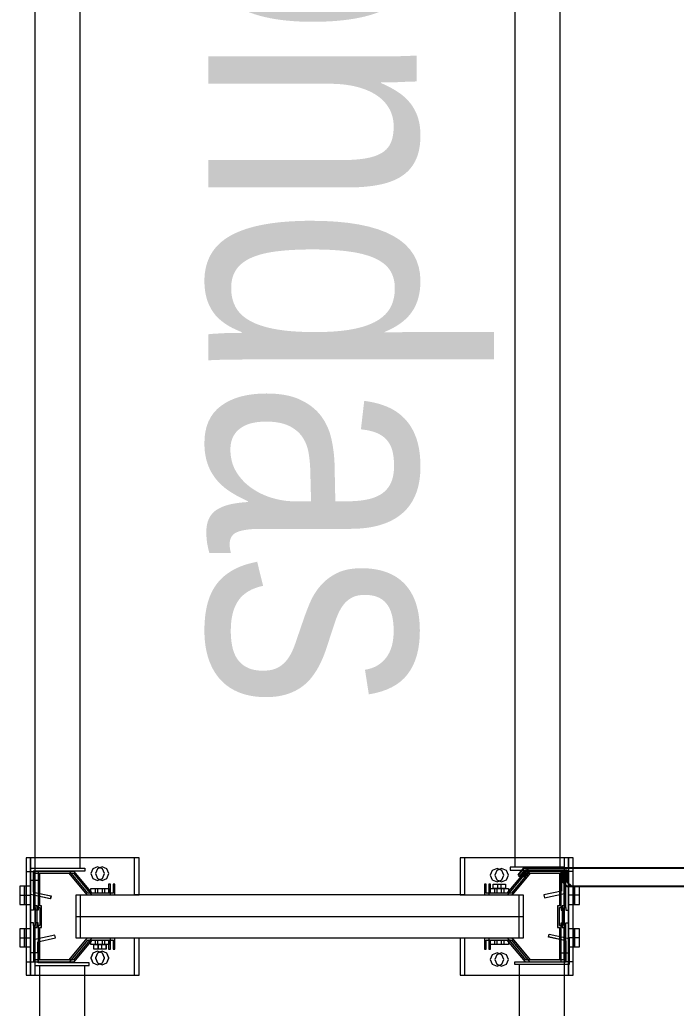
# Model space of a CAD drawing. Header units: metres. Extents: x 0 to 8715937, y -236336 to 216.
# Drawn here: x 131.297 to 132.023, y 80.3 to 81.394 of the extents above; entities that cross this region are included whole.
import ezdxf

# ---------------------------------------------------------------- set-up
doc = ezdxf.new("R2010")
doc.units = ezdxf.units.M
doc.header["$MEASUREMENT"] = 0
for name, color, linetype in [('0-BLOCK-EQUIPAMIENTO', 7, 'Continuous'), ('AAA BAST', 5, 'Continuous'), ('AAA CONECT', 3, 'Continuous'), ('AAA LARG', 1, 'Continuous'), ('MURO 20 - vista', 5, 'Continuous'), ('TEXTO', 7, 'Continuous')]:
    doc.layers.add(name, color=color, linetype=linetype)
doc.styles.add('AR', font='arial.ttf')

# ---------------------------------------------------------------- blocks, each defined once
blk = doc.blocks.new('bastidor 0.60')
at = {"layer": 'MURO 20 - vista', "lineweight": 5}
h = blk.add_hatch(color=256, dxfattribs=at)
h.dxf.hatch_style = 1
h.paths.add_polyline_path([(-0.5068, 0.089), (-0.5068, 0.101), (-0.5088, 0.101), (-0.5088, 0.091), (-0.5318, 0.091), (-0.5518, 0.115), (-0.5918, 0.115), (-0.5918, 0.075), (-0.5898, 0.075), (-0.5898, 0.055), (-0.5918, 0.055), (-0.5918, 0.015), (-0.5518, 0.015), (-0.5318, 0.039), (-0.5284, 0.039), (-0.5284, 0.039), (-0.5209, 0.039), (-0.5134, 0.039), (-0.5088, 0.039), (-0.5088, 0.029), (-0.5068, 0.029), (-0.5068, 0.041), (-0.5327, 0.041), (-0.5527, 0.017), (-0.5898, 0.017), (-0.5898, 0.053), (-0.5878, 0.053), (-0.5878, 0.077), (-0.5898, 0.077), (-0.5898, 0.113), (-0.5527, 0.113), (-0.5327, 0.089)])
h = blk.add_hatch(color=256, dxfattribs=at)
h.dxf.hatch_style = 1
h.paths.add_polyline_path([(-0.0932, 0.041), (-0.0932, 0.029), (-0.0912, 0.029), (-0.0912, 0.039), (-0.0682, 0.039), (-0.0482, 0.015), (-0.0082, 0.015), (-0.0082, 0.055), (-0.0102, 0.055), (-0.0102, 0.075), (-0.0082, 0.075), (-0.0082, 0.115), (-0.0482, 0.115), (-0.0682, 0.091), (-0.0716, 0.091), (-0.0716, 0.091), (-0.0791, 0.091), (-0.0866, 0.091), (-0.0912, 0.091), (-0.0912, 0.101), (-0.0932, 0.101), (-0.0932, 0.089), (-0.0673, 0.089), (-0.0473, 0.113), (-0.0102, 0.113), (-0.0102, 0.077), (-0.0122, 0.077), (-0.0122, 0.053), (-0.0102, 0.053), (-0.0102, 0.017), (-0.0473, 0.017), (-0.0673, 0.041)])
at = {"layer": 'AAA BAST', "lineweight": 5}
for p, q in [((-0.48, 0.13), (-0.6, 0.13)), ((-0.6, 0.13), (-0.6, 0)), ((-0.595, 0.115), (-0.595, 0.13)), ((-0.48, 0.089), (-0.48, 0.13)), ((0, 0.13), (-0.12, 0.13)), ((-0.12, 0.13), (-0.12, 0.089)), ((-0.005, 0.13), (-0.005, 0.115)), ((0, 0), (0, 0.13)), ((-0.6, 0.115), (-0.595, 0.115)), ((-0.595, 0.105), (-0.595, 0.115)), ((-0.5518, 0.115), (-0.5918, 0.115)), ((-0.5918, 0.115), (-0.5918, 0.075)), ((-0.5898, 0.077), (-0.5898, 0.113)), ((-0.5898, 0.113), (-0.5527, 0.113)), ((-0.5527, 0.113), (-0.5327, 0.089)), ((-0.5318, 0.091), (-0.5518, 0.115)), ((-0.5262, 0.1178), (-0.5284, 0.1125)), ((-0.5284, 0.1125), (-0.5262, 0.1072)), ((-0.5209, 0.12), (-0.5262, 0.1178)), ((-0.5156, 0.1178), (-0.5209, 0.12)), ((-0.5134, 0.1125), (-0.5156, 0.1178)), ((-0.5156, 0.1072), (-0.5134, 0.1125)), ((-0.0844, 0.1161), (-0.0866, 0.1108)), ((-0.0866, 0.1108), (-0.0844, 0.1055)), ((-0.0791, 0.1183), (-0.0844, 0.1161)), ((-0.0738, 0.1161), (-0.0791, 0.1183)), ((-0.0716, 0.1108), (-0.0738, 0.1161)), ((-0.0738, 0.1055), (-0.0716, 0.1108)), ((-0.0482, 0.115), (-0.0682, 0.091)), ((-0.0673, 0.089), (-0.0473, 0.113)), ((-0.0082, 0.115), (-0.0482, 0.115)), ((-0.0473, 0.113), (-0.0102, 0.113)), ((-0.0102, 0.113), (-0.0102, 0.077)), ((-0.0082, 0.075), (-0.0082, 0.115)), ((0, 0.115), (-0.005, 0.115)), ((-0.005, 0.115), (-0.005, 0.105)), ((-0.6, 0.0985), (-0.607, 0.0985)), ((-0.607, 0.0985), (-0.607, 0.0785)), ((-0.6, 0.0885), (-0.6, 0.0985)), ((-0.6, 0.0785), (-0.6, 0.0985)), ((-0.595, 0.072), (-0.595, 0.105)), ((-0.5918, 0.105), (-0.595, 0.105)), ((-0.5262, 0.1072), (-0.5209, 0.105)), ((-0.5209, 0.105), (-0.5156, 0.1072)), ((-0.5068, 0.101), (-0.5088, 0.101)), ((-0.5088, 0.101), (-0.5088, 0.091)), ((-0.5068, 0.089), (-0.5068, 0.101)), ((-0.0912, 0.101), (-0.0932, 0.101)), ((-0.0932, 0.101), (-0.0932, 0.089)), ((-0.0912, 0.091), (-0.0912, 0.101)), ((-0.0844, 0.1055), (-0.0791, 0.1033)), ((-0.0833, 0.096), (-0.0833, 0.101)), ((-0.0833, 0.101), (-0.0748, 0.101)), ((-0.0791, 0.1033), (-0.0738, 0.1055)), ((-0.0748, 0.101), (-0.0748, 0.096)), ((-0.0082, 0.105), (-0.005, 0.105)), ((-0.005, 0.105), (-0.005, 0.072)), ((0.007, 0.0985), (0, 0.0985)), ((0, 0.0985), (0, 0.0885)), ((0.007, 0.0785), (0.007, 0.0985)), ((-0.607, 0.0885), (-0.6, 0.0885)), ((-0.5448, 0.041), (-0.5448, 0.089)), ((-0.5448, 0.089), (-0.48, 0.089)), ((-0.5327, 0.089), (-0.5068, 0.089)), ((-0.5088, 0.091), (-0.5318, 0.091)), ((-0.5284, 0.091), (-0.5284, 0.096)), ((-0.5284, 0.096), (-0.5134, 0.096)), ((-0.5284, 0.091), (-0.5284, 0.096)), ((-0.5284, 0.096), (-0.5209, 0.096)), ((-0.5134, 0.091), (-0.5284, 0.091)), ((-0.5209, 0.096), (-0.5209, 0.091)), ((-0.5134, 0.096), (-0.5134, 0.091)), ((-0.48, 0.089), (-0.12, 0.089)), ((-0.12, 0.089), (-0.0552, 0.089)), ((-0.0932, 0.089), (-0.0673, 0.089)), ((-0.0682, 0.091), (-0.0912, 0.091)), ((-0.0866, 0.091), (-0.0866, 0.096)), ((-0.0866, 0.096), (-0.0716, 0.096)), ((-0.0716, 0.091), (-0.0866, 0.091)), ((-0.0791, 0.096), (-0.0833, 0.096)), ((-0.0791, 0.091), (-0.0791, 0.096)), ((-0.0748, 0.096), (-0.0791, 0.096)), ((-0.0716, 0.091), (-0.0791, 0.091)), ((-0.0716, 0.096), (-0.0716, 0.091)), ((-0.0552, 0.089), (-0.0552, 0.041)), ((0.007, 0.0885), (0, 0.0885)), ((0, 0.0885), (0, 0.0785)), ((-0.607, 0.0785), (-0.6, 0.0785)), ((-0.5878, 0.077), (-0.5898, 0.077)), ((-0.5878, 0.053), (-0.5878, 0.077)), ((-0.0102, 0.077), (-0.0122, 0.077)), ((-0.0122, 0.077), (-0.0122, 0.053)), ((0, 0.0785), (0.007, 0.0785)), ((-0.595, 0.058), (-0.595, 0.072)), ((-0.5918, 0.072), (-0.595, 0.072)), ((-0.5918, 0.075), (-0.5898, 0.075)), ((-0.5918, 0.075), (-0.5918, 0.072)), ((-0.5898, 0.075), (-0.5898, 0.055)), ((-0.0102, 0.055), (-0.0102, 0.075)), ((-0.0102, 0.075), (-0.0082, 0.075)), ((-0.0082, 0.075), (-0.0082, 0.072)), ((-0.0082, 0.072), (-0.005, 0.072)), ((-0.005, 0.072), (-0.005, 0.058)), ((-0.595, 0.025), (-0.595, 0.058)), ((-0.5918, 0.058), (-0.595, 0.058)), ((-0.5918, 0.055), (-0.5918, 0.058)), ((-0.5898, 0.055), (-0.5918, 0.055)), ((-0.5918, 0.055), (-0.5918, 0.015)), ((-0.0552, 0.065), (-0.5448, 0.065)), ((-0.0082, 0.055), (-0.0102, 0.055)), ((-0.0082, 0.055), (-0.0082, 0.058)), ((-0.0082, 0.058), (-0.005, 0.058)), ((-0.0082, 0.015), (-0.0082, 0.055)), ((-0.005, 0.058), (-0.005, 0.025)), ((-0.6, 0.0515), (-0.607, 0.0515)), ((-0.607, 0.0515), (-0.607, 0.0315)), ((-0.6, 0.0415), (-0.6, 0.0515)), ((-0.5898, 0.017), (-0.5898, 0.053)), ((-0.5898, 0.053), (-0.5878, 0.053)), ((-0.0122, 0.053), (-0.0102, 0.053)), ((-0.0102, 0.053), (-0.0102, 0.017)), ((0.007, 0.0515), (0, 0.0515)), ((0, 0.0515), (0, 0.0315)), ((0.007, 0.0315), (0.007, 0.0515)), ((-0.607, 0.0415), (-0.6, 0.0415)), ((-0.6, 0.0315), (-0.6, 0.0415)), ((-0.5327, 0.041), (-0.5527, 0.017)), ((-0.5518, 0.015), (-0.5318, 0.039)), ((-0.48, 0.041), (-0.5448, 0.041)), ((-0.5068, 0.041), (-0.5327, 0.041)), ((-0.5318, 0.039), (-0.5088, 0.039)), ((-0.5284, 0.039), (-0.5134, 0.039)), ((-0.5284, 0.034), (-0.5284, 0.039)), ((-0.5284, 0.039), (-0.5209, 0.039)), ((-0.5134, 0.034), (-0.5284, 0.034)), ((-0.5252, 0.029), (-0.5252, 0.034)), ((-0.5252, 0.034), (-0.5209, 0.034)), ((-0.5209, 0.039), (-0.5209, 0.034)), ((-0.5209, 0.034), (-0.5167, 0.034)), ((-0.5167, 0.034), (-0.5167, 0.029)), ((-0.5134, 0.039), (-0.5134, 0.034)), ((-0.5088, 0.039), (-0.5088, 0.029)), ((-0.5068, 0.029), (-0.5068, 0.041)), ((-0.48, 0), (-0.48, 0.041)), ((-0.48, 0.041), (-0.12, 0.041)), ((-0.12, 0.041), (-0.12, 0)), ((-0.0552, 0.041), (-0.12, 0.041)), ((-0.0673, 0.041), (-0.0932, 0.041)), ((-0.0932, 0.041), (-0.0932, 0.029)), ((-0.0912, 0.039), (-0.0682, 0.039)), ((-0.0912, 0.029), (-0.0912, 0.039)), ((-0.0866, 0.034), (-0.0866, 0.039)), ((-0.0866, 0.039), (-0.0716, 0.039)), ((-0.0716, 0.034), (-0.0866, 0.034)), ((-0.0791, 0.034), (-0.0791, 0.039)), ((-0.0716, 0.034), (-0.0791, 0.034)), ((-0.0716, 0.039), (-0.0716, 0.034)), ((-0.0716, 0.039), (-0.0716, 0.034)), ((-0.0682, 0.039), (-0.0482, 0.015)), ((-0.0473, 0.017), (-0.0673, 0.041)), ((0.007, 0.0415), (0, 0.0415)), ((0, 0.0415), (0, 0.0315)), ((-0.607, 0.0315), (-0.6, 0.0315)), ((-0.595, 0.015), (-0.595, 0.025)), ((-0.5918, 0.025), (-0.595, 0.025)), ((-0.5262, 0.0245), (-0.5284, 0.0192)), ((-0.5209, 0.0267), (-0.5262, 0.0245)), ((-0.5167, 0.029), (-0.5252, 0.029)), ((-0.5156, 0.0245), (-0.5209, 0.0267)), ((-0.5134, 0.0192), (-0.5156, 0.0245)), ((-0.5088, 0.029), (-0.5068, 0.029)), ((-0.0932, 0.029), (-0.0912, 0.029)), ((-0.0844, 0.0228), (-0.0866, 0.0175)), ((-0.0791, 0.025), (-0.0844, 0.0228)), ((-0.0738, 0.0228), (-0.0791, 0.025)), ((-0.0716, 0.0175), (-0.0738, 0.0228)), ((-0.0082, 0.025), (-0.005, 0.025)), ((-0.005, 0.025), (-0.005, 0.015)), ((0, 0.0315), (0.007, 0.0315)), ((-0.6, 0.015), (-0.595, 0.015)), ((-0.595, 0), (-0.595, 0.015)), ((-0.5918, 0.015), (-0.5518, 0.015)), ((-0.5527, 0.017), (-0.5898, 0.017)), ((-0.5284, 0.0192), (-0.5262, 0.0139)), ((-0.5262, 0.0139), (-0.5209, 0.0117)), ((-0.5209, 0.0117), (-0.5156, 0.0139)), ((-0.5156, 0.0139), (-0.5134, 0.0192)), ((-0.0866, 0.0175), (-0.0844, 0.0122)), ((-0.0844, 0.0122), (-0.0791, 0.01)), ((-0.0791, 0.01), (-0.0738, 0.0122)), ((-0.0738, 0.0122), (-0.0716, 0.0175)), ((-0.0482, 0.015), (-0.0082, 0.015)), ((-0.0102, 0.017), (-0.0473, 0.017)), ((0, 0.015), (-0.005, 0.015)), ((-0.005, 0.015), (-0.005, 0)), ((-0.6, 0), (-0.48, 0)), ((-0.12, 0), (0, 0))]:
    blk.add_line(p, q, dxfattribs=at)
blk = doc.blocks.new('conector de 0.25')
at = {"layer": 'AAA CONECT'}
for p, q in [((-0.2834, 0.018), (-0.2884, 0.013)), ((-0.2884, 0.013), (-0.2884, 0)), ((-0.0466, 0.018), (-0.2834, 0.018)), ((-0.0416, 0.013), (-0.0466, 0.018)), ((-0.0416, 0), (-0.0416, 0.013)), ((-0.3358, 0.007), (-0.3373, 0.0057)), ((-0.3373, 0.0057), (-0.3309, -0.002)), ((-0.33, 0), (-0.3358, 0.007)), ((-0.2884, 0), (-0.33, 0)), ((0, 0), (-0.0416, 0)), ((0.0058, 0.007), (0, 0)), ((0.0009, -0.002), (0.0073, 0.0057)), ((0.0073, 0.0057), (0.0058, 0.007)), ((-0.3309, -0.002), (0.0009, -0.002))]:
    blk.add_line(p, q, dxfattribs=at)
blk = doc.blocks.new('larguero 2.3')
at = {"layer": 'AAA LARG', "lineweight": 5}
for p, q in [((-0.0196, 0.0274), (-0.0189, 0.0305)), ((0, 0.0232), (-0.0196, 0.0274)), ((-0.0189, 0.0305), (0.0032, 0.0258)), ((0, 0), (0, 0.0232)), ((0.0032, 0.0258), (0.0032, -0.0032)), ((-0.0568, -0.0032), (-0.0568, 0)), ((-0.0568, 0), (0, 0)), ((-0.0518, -0.0032), (-0.0568, -0.0032)), ((-0.0018, -0.0032), (-0.0518, -0.0032)), ((-0.0518, -0.0032), (-0.0518, -2.2932)), ((-0.0018, -2.2932), (-0.0018, -0.0032)), ((0.0032, -0.0032), (-0.0018, -0.0032)), ((-0.0518, -2.2932), (-0.0568, -2.2932)), ((-0.0568, -2.2932), (-0.0568, -2.2964)), ((-0.0568, -2.2964), (-0.0002, -2.2962)), ((0.0032, -2.2932), (-0.0518, -2.2932)), ((-0.0002, -2.2962), (0, -2.3196)), ((0.0032, -2.3222), (0.0032, -2.2932)), ((0, -2.3196), (-0.0196, -2.3238)), ((-0.0196, -2.3238), (-0.0189, -2.3269)), ((-0.0189, -2.3269), (0.0032, -2.3222))]:
    blk.add_line(p, q, dxfattribs=at)
blk = doc.blocks.new('DPM-EQUIPAMIENTO')
at = {"layer": 'AAA BAST', "rotation": 180}
for p in [(43.5841, 80.4662), (43.5891, 80.4662)]:
    blk.add_blockref('bastidor 0.60', p, dxfattribs=at)
at = {"layer": 'AAA CONECT', "rotation": 180}
for name, p in [('larguero 2.3', (43.5921, 80.4514)), ('conector de 0.25', (44.1356, 80.4527)), ('conector de 0.25', (44.1406, 80.4527)), ('larguero 2.3', (43.5971, 78.0537))]:
    blk.add_blockref(name, p, dxfattribs=at)
at = {"layer": 'AAA CONECT'}
for p in [(44.1764, 82.7489), (44.1814, 80.3512)]:
    blk.add_blockref('larguero 2.3', p, dxfattribs=at)

msp = doc.modelspace()

# ---------------------------------------------------------------- hatches: boundary and pattern name
at = {"layer": 'MURO 20 - vista', "lineweight": 5}
h = msp.add_hatch(color=256, dxfattribs=at)
h.dxf.hatch_style = 1
h.paths.add_polyline_path([(131.3973, 80.4252), (131.3973, 80.4372), (131.3953, 80.4372), (131.3953, 80.4272), (131.3723, 80.4272), (131.3523, 80.4512), (131.3123, 80.4512), (131.3123, 80.4112), (131.3143, 80.4112), (131.3143, 80.3912), (131.3123, 80.3912), (131.3123, 80.3512), (131.3523, 80.3512), (131.3723, 80.3752), (131.3757, 80.3752), (131.3757, 80.3752), (131.3832, 80.3752), (131.3907, 80.3752), (131.3953, 80.3752), (131.3953, 80.3652), (131.3973, 80.3652), (131.3973, 80.3772), (131.3714, 80.3772), (131.3514, 80.3532), (131.3143, 80.3532), (131.3143, 80.3892), (131.3163, 80.3892), (131.3163, 80.4132), (131.3143, 80.4132), (131.3143, 80.4492), (131.3514, 80.4492), (131.3714, 80.4252)])
h = msp.add_hatch(color=256, dxfattribs=at)
h.dxf.hatch_style = 1
h.paths.add_polyline_path([(131.4023, 80.4252), (131.4023, 80.4372), (131.4003, 80.4372), (131.4003, 80.4272), (131.3773, 80.4272), (131.3573, 80.4512), (131.3173, 80.4512), (131.3173, 80.4112), (131.3193, 80.4112), (131.3193, 80.3912), (131.3173, 80.3912), (131.3173, 80.3512), (131.3573, 80.3512), (131.3773, 80.3752), (131.3807, 80.3752), (131.3807, 80.3752), (131.3882, 80.3752), (131.3957, 80.3752), (131.4003, 80.3752), (131.4003, 80.3652), (131.4023, 80.3652), (131.4023, 80.3772), (131.3764, 80.3772), (131.3564, 80.3532), (131.3193, 80.3532), (131.3193, 80.3892), (131.3213, 80.3892), (131.3213, 80.4132), (131.3193, 80.4132), (131.3193, 80.4492), (131.3564, 80.4492), (131.3764, 80.4252)])
h = msp.add_hatch(color=256, dxfattribs=at)
h.dxf.hatch_style = 1
h.paths.add_polyline_path([(131.8109, 80.3772), (131.8109, 80.3652), (131.8129, 80.3652), (131.8129, 80.3752), (131.8359, 80.3752), (131.8559, 80.3512), (131.8959, 80.3512), (131.8959, 80.3912), (131.8939, 80.3912), (131.8939, 80.4112), (131.8959, 80.4112), (131.8959, 80.4512), (131.8559, 80.4512), (131.8359, 80.4272), (131.8325, 80.4272), (131.8325, 80.4272), (131.825, 80.4272), (131.8175, 80.4272), (131.8129, 80.4272), (131.8129, 80.4372), (131.8109, 80.4372), (131.8109, 80.4252), (131.8369, 80.4252), (131.8569, 80.4492), (131.8939, 80.4492), (131.8939, 80.4132), (131.8919, 80.4132), (131.8919, 80.3892), (131.8939, 80.3892), (131.8939, 80.3532), (131.8569, 80.3532), (131.8369, 80.3772)])
h = msp.add_hatch(color=256, dxfattribs=at)
h.dxf.hatch_style = 1
h.paths.add_polyline_path([(131.8159, 80.3772), (131.8159, 80.3652), (131.8179, 80.3652), (131.8179, 80.3752), (131.8409, 80.3752), (131.8609, 80.3512), (131.9009, 80.3512), (131.9009, 80.3912), (131.8989, 80.3912), (131.8989, 80.4112), (131.9009, 80.4112), (131.9009, 80.4512), (131.8609, 80.4512), (131.8409, 80.4272), (131.8375, 80.4272), (131.8375, 80.4272), (131.83, 80.4272), (131.8225, 80.4272), (131.8179, 80.4272), (131.8179, 80.4372), (131.8159, 80.4372), (131.8159, 80.4252), (131.8419, 80.4252), (131.8619, 80.4492), (131.8989, 80.4492), (131.8989, 80.4132), (131.8969, 80.4132), (131.8969, 80.3892), (131.8989, 80.3892), (131.8989, 80.3532), (131.8619, 80.3532), (131.8419, 80.3772)])

# ---------------------------------------------------------------- linework, layer by layer
at = {"layer": 'AAA BAST', "lineweight": 5}
for p, q in [((131.4241, 80.4662), (131.3041, 80.4662)), ((131.3041, 80.4662), (131.3041, 80.3362)), ((131.3091, 80.4512), (131.3091, 80.4662)), ((131.4291, 80.4662), (131.3091, 80.4662)), ((131.3091, 80.4662), (131.3091, 80.3362)), ((131.3141, 80.4512), (131.3141, 80.4662)), ((131.4241, 80.4252), (131.4241, 80.4662)), ((131.4291, 80.4252), (131.4291, 80.4662)), ((131.9041, 80.4662), (131.7841, 80.4662)), ((131.7841, 80.4662), (131.7841, 80.4252)), ((131.9091, 80.4662), (131.7891, 80.4662)), ((131.7891, 80.4662), (131.7891, 80.4252)), ((131.8991, 80.4662), (131.8991, 80.4512)), ((131.9041, 80.3362), (131.9041, 80.4662)), ((131.9041, 80.4662), (131.9041, 80.4512)), ((131.9091, 80.3362), (131.9091, 80.4662)), ((131.3779, 80.454), (131.3757, 80.4487)), ((131.3832, 80.4562), (131.3779, 80.454)), ((131.3829, 80.454), (131.3807, 80.4487)), ((131.3882, 80.4562), (131.3829, 80.454)), ((131.3885, 80.4539), (131.3832, 80.4562)), ((131.3935, 80.4539), (131.3882, 80.4562)), ((131.3907, 80.4487), (131.3885, 80.4539)), ((131.3957, 80.4487), (131.3935, 80.4539)), ((131.825, 80.4545), (131.8197, 80.4523)), ((131.83, 80.4545), (131.8247, 80.4523)), ((131.8303, 80.4523), (131.825, 80.4545)), ((131.8353, 80.4523), (131.83, 80.4545)), ((131.3041, 80.4512), (131.3091, 80.4512)), ((131.3091, 80.4412), (131.3091, 80.4512)), ((131.3091, 80.4512), (131.3141, 80.4512)), ((131.3523, 80.4512), (131.3123, 80.4512)), ((131.3123, 80.4512), (131.3123, 80.4112)), ((131.3141, 80.4412), (131.3141, 80.4512)), ((131.3143, 80.4132), (131.3143, 80.4492)), ((131.3143, 80.4492), (131.3514, 80.4492)), ((131.3573, 80.4512), (131.3173, 80.4512)), ((131.3173, 80.4512), (131.3173, 80.4112)), ((131.3193, 80.4132), (131.3193, 80.4492)), ((131.3193, 80.4492), (131.3564, 80.4492)), ((131.3514, 80.4492), (131.3714, 80.4252)), ((131.3723, 80.4272), (131.3523, 80.4512)), ((131.3564, 80.4492), (131.3764, 80.4252)), ((131.3773, 80.4272), (131.3573, 80.4512)), ((131.3757, 80.4487), (131.3779, 80.4433)), ((131.3779, 80.4433), (131.3832, 80.4412)), ((131.3807, 80.4487), (131.3829, 80.4433)), ((131.3829, 80.4433), (131.3882, 80.4412)), ((131.3832, 80.4412), (131.3885, 80.4433)), ((131.3882, 80.4412), (131.3935, 80.4433)), ((131.3885, 80.4433), (131.3907, 80.4487)), ((131.3935, 80.4433), (131.3957, 80.4487)), ((131.8197, 80.4523), (131.8175, 80.447)), ((131.8175, 80.447), (131.8197, 80.4417)), ((131.8247, 80.4523), (131.8225, 80.447)), ((131.8225, 80.447), (131.8247, 80.4417)), ((131.8325, 80.447), (131.8303, 80.4523)), ((131.8303, 80.4417), (131.8325, 80.447)), ((131.8375, 80.447), (131.8353, 80.4523)), ((131.8353, 80.4417), (131.8375, 80.447)), ((131.8559, 80.4512), (131.8359, 80.4272)), ((131.8369, 80.4252), (131.8569, 80.4492)), ((131.8609, 80.4512), (131.8409, 80.4272)), ((131.8419, 80.4252), (131.8619, 80.4492)), ((131.8959, 80.4512), (131.8559, 80.4512)), ((131.8569, 80.4492), (131.8939, 80.4492)), ((131.9009, 80.4512), (131.8609, 80.4512)), ((131.8619, 80.4492), (131.8989, 80.4492)), ((131.8939, 80.4492), (131.8939, 80.4132)), ((131.8959, 80.4112), (131.8959, 80.4512)), ((131.8989, 80.4492), (131.8989, 80.4132)), ((131.9041, 80.4512), (131.8991, 80.4512)), ((131.8991, 80.4512), (131.8991, 80.4412)), ((131.9009, 80.4112), (131.9009, 80.4512)), ((131.9091, 80.4512), (131.9041, 80.4512)), ((131.9041, 80.4512), (131.9041, 80.4412)), ((131.3041, 80.4347), (131.2971, 80.4347)), ((131.2971, 80.4347), (131.2971, 80.4147)), ((131.3091, 80.4347), (131.3021, 80.4347)), ((131.3021, 80.4347), (131.3021, 80.4147)), ((131.3041, 80.4247), (131.3041, 80.4347)), ((131.3041, 80.4147), (131.3041, 80.4347)), ((131.3091, 80.4082), (131.3091, 80.4412)), ((131.3123, 80.4412), (131.3091, 80.4412)), ((131.3091, 80.4247), (131.3091, 80.4347)), ((131.3091, 80.4147), (131.3091, 80.4347)), ((131.3141, 80.4082), (131.3141, 80.4412)), ((131.3173, 80.4412), (131.3141, 80.4412)), ((131.3757, 80.4272), (131.3757, 80.4322)), ((131.3757, 80.4322), (131.3907, 80.4322)), ((131.3757, 80.4272), (131.3757, 80.4322)), ((131.3757, 80.4322), (131.3832, 80.4322)), ((131.3807, 80.4272), (131.3807, 80.4322)), ((131.3807, 80.4322), (131.3957, 80.4322)), ((131.3807, 80.4272), (131.3807, 80.4322)), ((131.3807, 80.4322), (131.3882, 80.4322)), ((131.3832, 80.4322), (131.3832, 80.4272)), ((131.3882, 80.4322), (131.3882, 80.4272)), ((131.3907, 80.4322), (131.3907, 80.4272)), ((131.3973, 80.4372), (131.3953, 80.4372)), ((131.3953, 80.4372), (131.3953, 80.4272)), ((131.3957, 80.4322), (131.3957, 80.4272)), ((131.3973, 80.4252), (131.3973, 80.4372)), ((131.4023, 80.4372), (131.4003, 80.4372)), ((131.4003, 80.4372), (131.4003, 80.4272)), ((131.4023, 80.4252), (131.4023, 80.4372)), ((131.8129, 80.4372), (131.8109, 80.4372)), ((131.8109, 80.4372), (131.8109, 80.4252)), ((131.8129, 80.4272), (131.8129, 80.4372)), ((131.8179, 80.4372), (131.8159, 80.4372)), ((131.8159, 80.4372), (131.8159, 80.4252)), ((131.8175, 80.4272), (131.8175, 80.4322)), ((131.8175, 80.4322), (131.8325, 80.4322)), ((131.8179, 80.4272), (131.8179, 80.4372)), ((131.8197, 80.4417), (131.825, 80.4395)), ((131.8208, 80.4322), (131.8208, 80.4372)), ((131.8208, 80.4372), (131.8293, 80.4372)), ((131.825, 80.4322), (131.8208, 80.4322)), ((131.8225, 80.4272), (131.8225, 80.4322)), ((131.8225, 80.4322), (131.8375, 80.4322)), ((131.8247, 80.4417), (131.83, 80.4395)), ((131.825, 80.4395), (131.8303, 80.4417)), ((131.825, 80.4272), (131.825, 80.4322)), ((131.8293, 80.4322), (131.825, 80.4322)), ((131.8258, 80.4322), (131.8258, 80.4372)), ((131.8258, 80.4372), (131.8343, 80.4372)), ((131.83, 80.4322), (131.8258, 80.4322)), ((131.8293, 80.4372), (131.8293, 80.4322)), ((131.83, 80.4395), (131.8353, 80.4417)), ((131.83, 80.4272), (131.83, 80.4322)), ((131.8343, 80.4322), (131.83, 80.4322)), ((131.8325, 80.4322), (131.8325, 80.4272)), ((131.8343, 80.4372), (131.8343, 80.4322)), ((131.8375, 80.4322), (131.8375, 80.4272)), ((131.8959, 80.4412), (131.8991, 80.4412)), ((131.8991, 80.4412), (131.8991, 80.4082)), ((131.9009, 80.4412), (131.9041, 80.4412)), ((131.9041, 80.4412), (131.9041, 80.4082)), ((131.9111, 80.4347), (131.9041, 80.4347)), ((131.9041, 80.4347), (131.9041, 80.4247)), ((131.9161, 80.4347), (131.9091, 80.4347)), ((131.9091, 80.4347), (131.9091, 80.4247)), ((131.9111, 80.4147), (131.9111, 80.4347)), ((131.9161, 80.4147), (131.9161, 80.4347)), ((131.2971, 80.4247), (131.3041, 80.4247)), ((131.3021, 80.4247), (131.3091, 80.4247)), ((131.3594, 80.3772), (131.3594, 80.4252)), ((131.3594, 80.4252), (131.4241, 80.4252)), ((131.3644, 80.3772), (131.3644, 80.4252)), ((131.3644, 80.4252), (131.4291, 80.4252)), ((131.3714, 80.4252), (131.3973, 80.4252)), ((131.3953, 80.4272), (131.3723, 80.4272)), ((131.3907, 80.4272), (131.3757, 80.4272)), ((131.3764, 80.4252), (131.4023, 80.4252)), ((131.4003, 80.4272), (131.3773, 80.4272)), ((131.3957, 80.4272), (131.3807, 80.4272)), ((131.7841, 80.4252), (131.4241, 80.4252)), ((131.7891, 80.4252), (131.4291, 80.4252)), ((131.7841, 80.4252), (131.8489, 80.4252)), ((131.7891, 80.4252), (131.8539, 80.4252)), ((131.8109, 80.4252), (131.8369, 80.4252)), ((131.8359, 80.4272), (131.8129, 80.4272)), ((131.8159, 80.4252), (131.8419, 80.4252)), ((131.8325, 80.4272), (131.8175, 80.4272)), ((131.8409, 80.4272), (131.8179, 80.4272)), ((131.8375, 80.4272), (131.8225, 80.4272)), ((131.8325, 80.4272), (131.825, 80.4272)), ((131.8375, 80.4272), (131.83, 80.4272)), ((131.8489, 80.4252), (131.8489, 80.3772)), ((131.8539, 80.4252), (131.8539, 80.3772)), ((131.9111, 80.4247), (131.9041, 80.4247)), ((131.9041, 80.4247), (131.9041, 80.4147)), ((131.9161, 80.4247), (131.9091, 80.4247)), ((131.9091, 80.4247), (131.9091, 80.4147)), ((131.2971, 80.4147), (131.3041, 80.4147)), ((131.3021, 80.4147), (131.3091, 80.4147)), ((131.3123, 80.4112), (131.3143, 80.4112)), ((131.3123, 80.4112), (131.3123, 80.4082)), ((131.3163, 80.4132), (131.3143, 80.4132)), ((131.3143, 80.4112), (131.3143, 80.3912)), ((131.3163, 80.3892), (131.3163, 80.4132)), ((131.3173, 80.4112), (131.3193, 80.4112)), ((131.3173, 80.4112), (131.3173, 80.4082)), ((131.3213, 80.4132), (131.3193, 80.4132)), ((131.3193, 80.4112), (131.3193, 80.3912)), ((131.3213, 80.3892), (131.3213, 80.4132)), ((131.8939, 80.4132), (131.8919, 80.4132)), ((131.8919, 80.4132), (131.8919, 80.3892)), ((131.8939, 80.3912), (131.8939, 80.4112)), ((131.8939, 80.4112), (131.8959, 80.4112)), ((131.8959, 80.4112), (131.8959, 80.4082)), ((131.8989, 80.4132), (131.8969, 80.4132)), ((131.8969, 80.4132), (131.8969, 80.3892)), ((131.8989, 80.3912), (131.8989, 80.4112)), ((131.8989, 80.4112), (131.9009, 80.4112)), ((131.9009, 80.4112), (131.9009, 80.4082)), ((131.9041, 80.4147), (131.9111, 80.4147)), ((131.9091, 80.4147), (131.9161, 80.4147)), ((131.3091, 80.3942), (131.3091, 80.4082)), ((131.3123, 80.4082), (131.3091, 80.4082)), ((131.3141, 80.3942), (131.3141, 80.4082)), ((131.3173, 80.4082), (131.3141, 80.4082)), ((131.3594, 80.4012), (131.8489, 80.4012)), ((131.3644, 80.4012), (131.8539, 80.4012)), ((131.8959, 80.4082), (131.8991, 80.4082)), ((131.8991, 80.4082), (131.8991, 80.3942)), ((131.9009, 80.4082), (131.9041, 80.4082)), ((131.9041, 80.4082), (131.9041, 80.3942)), ((131.3091, 80.3612), (131.3091, 80.3942)), ((131.3123, 80.3942), (131.3091, 80.3942)), ((131.3123, 80.3912), (131.3123, 80.3942)), ((131.3143, 80.3912), (131.3123, 80.3912)), ((131.3123, 80.3912), (131.3123, 80.3512)), ((131.3141, 80.3612), (131.3141, 80.3942)), ((131.3173, 80.3942), (131.3141, 80.3942)), ((131.3143, 80.3532), (131.3143, 80.3892)), ((131.3143, 80.3892), (131.3163, 80.3892)), ((131.3173, 80.3912), (131.3173, 80.3942)), ((131.3193, 80.3912), (131.3173, 80.3912)), ((131.3173, 80.3912), (131.3173, 80.3512)), ((131.3193, 80.3532), (131.3193, 80.3892)), ((131.3193, 80.3892), (131.3213, 80.3892)), ((131.8919, 80.3892), (131.8939, 80.3892)), ((131.8959, 80.3912), (131.8939, 80.3912)), ((131.8939, 80.3892), (131.8939, 80.3532)), ((131.8959, 80.3912), (131.8959, 80.3942)), ((131.8959, 80.3942), (131.8991, 80.3942)), ((131.8959, 80.3512), (131.8959, 80.3912)), ((131.8969, 80.3892), (131.8989, 80.3892)), ((131.9009, 80.3912), (131.8989, 80.3912)), ((131.8989, 80.3892), (131.8989, 80.3532)), ((131.8991, 80.3942), (131.8991, 80.3612)), ((131.9009, 80.3912), (131.9009, 80.3942)), ((131.9009, 80.3942), (131.9041, 80.3942)), ((131.9009, 80.3512), (131.9009, 80.3912)), ((131.9041, 80.3942), (131.9041, 80.3612)), ((131.3041, 80.3877), (131.2971, 80.3877)), ((131.2971, 80.3877), (131.2971, 80.3677)), ((131.2971, 80.3777), (131.3041, 80.3777)), ((131.3091, 80.3877), (131.3021, 80.3877)), ((131.3021, 80.3877), (131.3021, 80.3677)), ((131.3021, 80.3777), (131.3091, 80.3777)), ((131.3041, 80.3777), (131.3041, 80.3877)), ((131.3041, 80.3677), (131.3041, 80.3777)), ((131.3091, 80.3777), (131.3091, 80.3877)), ((131.3091, 80.3677), (131.3091, 80.3777)), ((131.3714, 80.3772), (131.3514, 80.3532)), ((131.3764, 80.3772), (131.3564, 80.3532)), ((131.4241, 80.3772), (131.3594, 80.3772)), ((131.4291, 80.3772), (131.3644, 80.3772)), ((131.3973, 80.3772), (131.3714, 80.3772)), ((131.4023, 80.3772), (131.3764, 80.3772)), ((131.3973, 80.3652), (131.3973, 80.3772)), ((131.4023, 80.3652), (131.4023, 80.3772)), ((131.4241, 80.3362), (131.4241, 80.3772)), ((131.7841, 80.3772), (131.4241, 80.3772)), ((131.4291, 80.3362), (131.4291, 80.3772)), ((131.7891, 80.3772), (131.4291, 80.3772)), ((131.7841, 80.3772), (131.7841, 80.3362)), ((131.8489, 80.3772), (131.7841, 80.3772)), ((131.7891, 80.3772), (131.7891, 80.3362)), ((131.8539, 80.3772), (131.7891, 80.3772)), ((131.8369, 80.3772), (131.8109, 80.3772)), ((131.8109, 80.3772), (131.8109, 80.3652)), ((131.8419, 80.3772), (131.8159, 80.3772)), ((131.8159, 80.3772), (131.8159, 80.3652)), ((131.8569, 80.3532), (131.8369, 80.3772)), ((131.8619, 80.3532), (131.8419, 80.3772)), ((131.9111, 80.3877), (131.9041, 80.3877)), ((131.9041, 80.3877), (131.9041, 80.3677)), ((131.9111, 80.3777), (131.9041, 80.3777)), ((131.9041, 80.3777), (131.9041, 80.3677)), ((131.9161, 80.3877), (131.9091, 80.3877)), ((131.9091, 80.3877), (131.9091, 80.3677)), ((131.9161, 80.3777), (131.9091, 80.3777)), ((131.9091, 80.3777), (131.9091, 80.3677)), ((131.9111, 80.3677), (131.9111, 80.3877)), ((131.9161, 80.3677), (131.9161, 80.3877)), ((131.2971, 80.3677), (131.3041, 80.3677)), ((131.3021, 80.3677), (131.3091, 80.3677)), ((131.3523, 80.3512), (131.3723, 80.3752)), ((131.3573, 80.3512), (131.3773, 80.3752)), ((131.3723, 80.3752), (131.3953, 80.3752)), ((131.3757, 80.3752), (131.3907, 80.3752)), ((131.3757, 80.3702), (131.3757, 80.3752)), ((131.3757, 80.3752), (131.3832, 80.3752)), ((131.3907, 80.3702), (131.3757, 80.3702)), ((131.3773, 80.3752), (131.4003, 80.3752)), ((131.379, 80.3652), (131.379, 80.3702)), ((131.379, 80.3702), (131.3832, 80.3702)), ((131.3807, 80.3752), (131.3957, 80.3752)), ((131.3807, 80.3702), (131.3807, 80.3752)), ((131.3807, 80.3752), (131.3882, 80.3752)), ((131.3957, 80.3702), (131.3807, 80.3702)), ((131.3832, 80.3752), (131.3832, 80.3702)), ((131.3832, 80.3702), (131.3875, 80.3702)), ((131.384, 80.3652), (131.384, 80.3702)), ((131.384, 80.3702), (131.3882, 80.3702)), ((131.3875, 80.3702), (131.3875, 80.3652)), ((131.3882, 80.3752), (131.3882, 80.3702)), ((131.3882, 80.3702), (131.3925, 80.3702)), ((131.3907, 80.3752), (131.3907, 80.3702)), ((131.3925, 80.3702), (131.3925, 80.3652)), ((131.3953, 80.3752), (131.3953, 80.3652)), ((131.3957, 80.3752), (131.3957, 80.3702)), ((131.4003, 80.3752), (131.4003, 80.3652)), ((131.8129, 80.3752), (131.8359, 80.3752)), ((131.8129, 80.3652), (131.8129, 80.3752)), ((131.8175, 80.3702), (131.8175, 80.3752)), ((131.8175, 80.3752), (131.8325, 80.3752)), ((131.8325, 80.3702), (131.8175, 80.3702)), ((131.8179, 80.3752), (131.8409, 80.3752)), ((131.8179, 80.3652), (131.8179, 80.3752)), ((131.8225, 80.3702), (131.8225, 80.3752)), ((131.8225, 80.3752), (131.8375, 80.3752)), ((131.8375, 80.3702), (131.8225, 80.3702)), ((131.825, 80.3702), (131.825, 80.3752)), ((131.8325, 80.3702), (131.825, 80.3702)), ((131.83, 80.3702), (131.83, 80.3752)), ((131.8375, 80.3702), (131.83, 80.3702)), ((131.8325, 80.3752), (131.8325, 80.3702)), ((131.8325, 80.3752), (131.8325, 80.3702)), ((131.8359, 80.3752), (131.8559, 80.3512)), ((131.8375, 80.3752), (131.8375, 80.3702)), ((131.8375, 80.3752), (131.8375, 80.3702)), ((131.8409, 80.3752), (131.8609, 80.3512)), ((131.9041, 80.3677), (131.9111, 80.3677)), ((131.9091, 80.3677), (131.9161, 80.3677)), ((131.3091, 80.3512), (131.3091, 80.3612)), ((131.3123, 80.3612), (131.3091, 80.3612)), ((131.3141, 80.3512), (131.3141, 80.3612)), ((131.3173, 80.3612), (131.3141, 80.3612)), ((131.3779, 80.3606), (131.3757, 80.3553)), ((131.3757, 80.3553), (131.3779, 80.35)), ((131.3832, 80.3628), (131.3779, 80.3606)), ((131.3875, 80.3652), (131.379, 80.3652)), ((131.3829, 80.3606), (131.3807, 80.3553)), ((131.3807, 80.3553), (131.3829, 80.35)), ((131.3882, 80.3628), (131.3829, 80.3606)), ((131.3885, 80.3606), (131.3832, 80.3628)), ((131.3925, 80.3652), (131.384, 80.3652)), ((131.3935, 80.3606), (131.3882, 80.3628)), ((131.3907, 80.3553), (131.3885, 80.3606)), ((131.3885, 80.35), (131.3907, 80.3553)), ((131.3957, 80.3553), (131.3935, 80.3606)), ((131.3935, 80.35), (131.3957, 80.3553)), ((131.3953, 80.3652), (131.3973, 80.3652)), ((131.4003, 80.3652), (131.4023, 80.3652)), ((131.8109, 80.3652), (131.8129, 80.3652)), ((131.8159, 80.3652), (131.8179, 80.3652)), ((131.8197, 80.359), (131.8175, 80.3537)), ((131.825, 80.3612), (131.8197, 80.359)), ((131.8247, 80.359), (131.8225, 80.3537)), ((131.83, 80.3612), (131.8247, 80.359)), ((131.8303, 80.359), (131.825, 80.3612)), ((131.8353, 80.359), (131.83, 80.3612)), ((131.8325, 80.3537), (131.8303, 80.359)), ((131.8375, 80.3537), (131.8353, 80.359)), ((131.8959, 80.3612), (131.8991, 80.3612)), ((131.8991, 80.3612), (131.8991, 80.3512)), ((131.9009, 80.3612), (131.9041, 80.3612)), ((131.9041, 80.3612), (131.9041, 80.3512)), ((131.3041, 80.3512), (131.3091, 80.3512)), ((131.3091, 80.3362), (131.3091, 80.3512)), ((131.3091, 80.3512), (131.3141, 80.3512)), ((131.3123, 80.3512), (131.3523, 80.3512)), ((131.3141, 80.3362), (131.3141, 80.3512)), ((131.3514, 80.3532), (131.3143, 80.3532)), ((131.3173, 80.3512), (131.3573, 80.3512)), ((131.3564, 80.3532), (131.3193, 80.3532)), ((131.3779, 80.35), (131.3832, 80.3478)), ((131.3829, 80.35), (131.3882, 80.3478)), ((131.3832, 80.3478), (131.3885, 80.35)), ((131.3882, 80.3478), (131.3935, 80.35)), ((131.8175, 80.3537), (131.8197, 80.3484)), ((131.8197, 80.3484), (131.825, 80.3462)), ((131.8225, 80.3537), (131.8247, 80.3484)), ((131.8247, 80.3484), (131.83, 80.3462)), ((131.825, 80.3462), (131.8303, 80.3484)), ((131.83, 80.3462), (131.8353, 80.3484)), ((131.8303, 80.3484), (131.8325, 80.3537)), ((131.8353, 80.3484), (131.8375, 80.3537)), ((131.8559, 80.3512), (131.8959, 80.3512)), ((131.8939, 80.3532), (131.8569, 80.3532)), ((131.8609, 80.3512), (131.9009, 80.3512)), ((131.8989, 80.3532), (131.8619, 80.3532)), ((131.9041, 80.3512), (131.8991, 80.3512)), ((131.8991, 80.3512), (131.8991, 80.3362)), ((131.9091, 80.3512), (131.9041, 80.3512)), ((131.9041, 80.3512), (131.9041, 80.3362)), ((131.3041, 80.3362), (131.4241, 80.3362)), ((131.3091, 80.3362), (131.4291, 80.3362)), ((131.7841, 80.3362), (131.9041, 80.3362)), ((131.7891, 80.3362), (131.9091, 80.3362))]:
    msp.add_line(p, q, dxfattribs=at)
at = {"layer": 'AAA CONECT'}
for p, q in [((131.8546, 80.4547), (131.8482, 80.447)), ((131.8596, 80.4547), (131.8532, 80.447)), ((132.1865, 80.4547), (131.8546, 80.4547)), ((132.1915, 80.4547), (131.8596, 80.4547)), ((131.8482, 80.447), (131.8498, 80.4457)), ((131.8498, 80.4457), (131.8556, 80.4527)), ((131.8532, 80.447), (131.8548, 80.4457)), ((131.8548, 80.4457), (131.8606, 80.4527)), ((131.8556, 80.4527), (131.8972, 80.4527)), ((131.8606, 80.4527), (131.9022, 80.4527)), ((131.8972, 80.4527), (131.8972, 80.4397)), ((131.9022, 80.4527), (131.9022, 80.4397)), ((131.8972, 80.4397), (131.9022, 80.4347)), ((131.9022, 80.4397), (131.9072, 80.4347)), ((131.9022, 80.4347), (132.139, 80.4347)), ((131.9072, 80.4347), (132.144, 80.4347))]:
    msp.add_line(p, q, dxfattribs=at)
at = {"layer": 'AAA LARG', "lineweight": 5}
for p, q in [((131.3139, 82.7446), (131.3139, 80.4546)), ((131.3639, 80.4546), (131.3639, 82.7446)), ((131.8446, 82.7457), (131.8446, 80.4557)), ((131.8946, 80.4557), (131.8946, 82.7457)), ((131.3089, 80.4256), (131.3089, 80.4546)), ((131.3089, 80.4546), (131.3139, 80.4546)), ((131.3139, 80.4546), (131.3639, 80.4546)), ((131.3639, 80.4546), (131.3689, 80.4546)), ((131.3689, 80.4546), (131.3689, 80.4514)), ((131.8446, 80.4557), (131.8396, 80.4557)), ((131.8396, 80.4557), (131.8396, 80.4525)), ((131.8996, 80.4557), (131.8446, 80.4557)), ((131.8996, 80.4267), (131.8996, 80.4557)), ((131.3689, 80.4514), (131.3121, 80.4514)), ((131.3121, 80.4514), (131.3121, 80.4282)), ((131.8396, 80.4525), (131.8962, 80.4527)), ((131.8962, 80.4527), (131.8964, 80.4293)), ((131.3309, 80.4209), (131.3089, 80.4256)), ((131.3121, 80.4282), (131.3316, 80.4241)), ((131.3316, 80.4241), (131.3309, 80.4209)), ((131.8964, 80.4293), (131.8768, 80.4251)), ((131.8768, 80.4251), (131.8775, 80.422)), ((131.8775, 80.422), (131.8996, 80.4267)), ((131.3359, 80.3806), (131.3139, 80.3759)), ((131.3171, 80.3733), (131.3366, 80.3775)), ((131.3366, 80.3775), (131.3359, 80.3806)), ((131.8818, 80.3785), (131.8825, 80.3817)), ((131.9014, 80.3744), (131.8818, 80.3785)), ((131.8825, 80.3817), (131.9046, 80.377)), ((131.9046, 80.377), (131.9046, 80.348)), ((131.3139, 80.3759), (131.3139, 80.3469)), ((131.3173, 80.3499), (131.3171, 80.3733)), ((131.9014, 80.3512), (131.9014, 80.3744)), ((131.3139, 80.3469), (131.3689, 80.3469)), ((131.3739, 80.3501), (131.3173, 80.3499)), ((131.3189, 80.3469), (131.3189, 78.0569)), ((131.3689, 78.0569), (131.3689, 80.3469)), ((131.3689, 80.3469), (131.3739, 80.3469)), ((131.3739, 80.3469), (131.3739, 80.3501)), ((131.8446, 80.348), (131.8446, 80.3512)), ((131.8446, 80.3512), (131.9014, 80.3512)), ((131.8496, 80.348), (131.8446, 80.348)), ((131.8996, 80.348), (131.8496, 80.348)), ((131.8496, 80.348), (131.8496, 78.058)), ((131.8996, 78.058), (131.8996, 80.348)), ((131.9046, 80.348), (131.8996, 80.348))]:
    msp.add_line(p, q, dxfattribs=at)

# ---------------------------------------------------------------- block references
at = {"layer": '0-BLOCK-EQUIPAMIENTO'}
msp.add_blockref('DPM-EQUIPAMIENTO', (87.72, 0), dxfattribs=at)

# ---------------------------------------------------------------- texts
at = {"layer": 'TEXTO', "ltscale": 0.1, "insert": (131.8056, 83.5797), "char_height": 0.300033, "attachment_point": 1, "rotation": 270, "style": 'AR'}
msp.add_mtext_dynamic_manual_height_columns('\\pi1.1717;{\\fArial Narrow|b0|i0|c0|p34;Microondas}', width=4.08123, gutter_width=12.5, heights=[0], dxfattribs=at)

doc.saveas('drawing.dxf')
